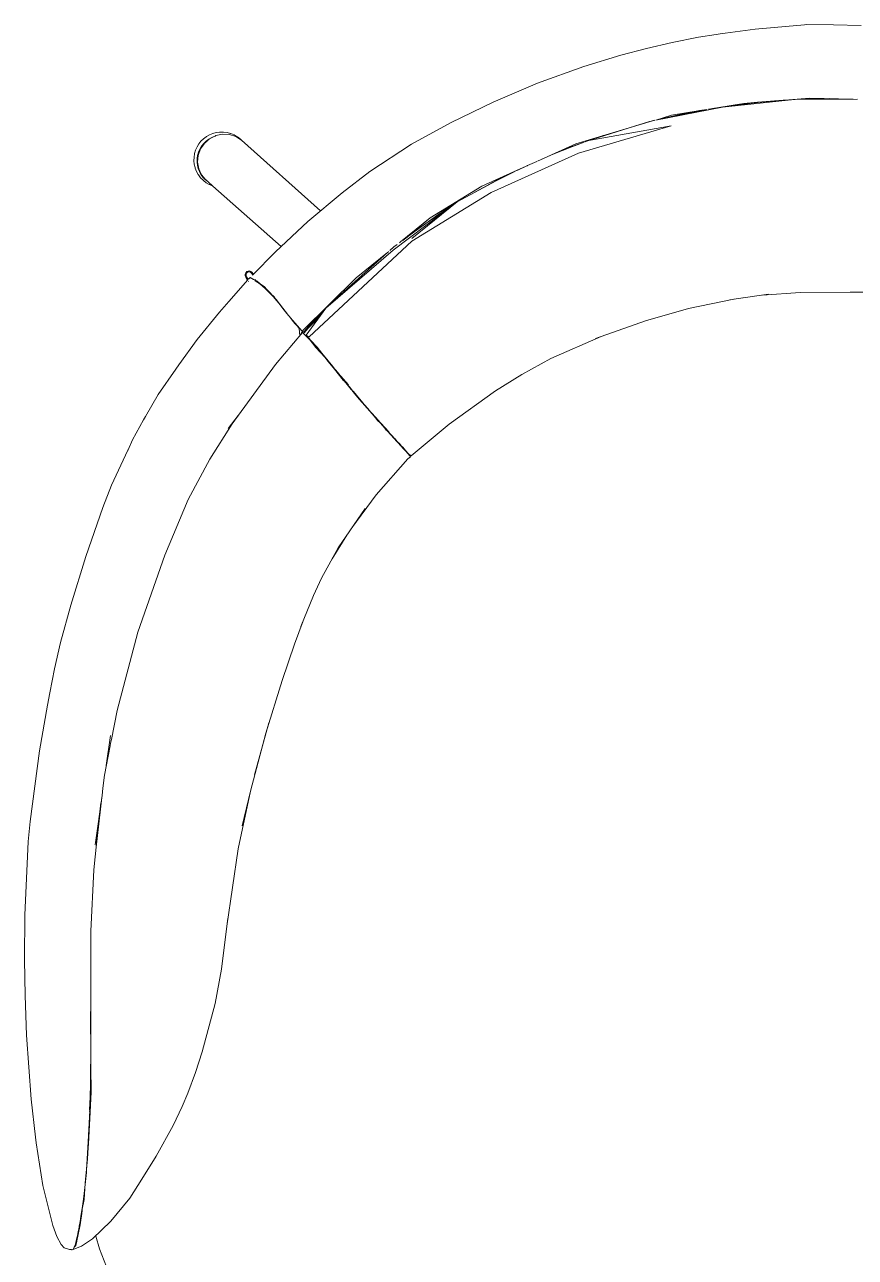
# Model space of a CAD drawing. Header units: millimetres. Extents: x 7998 to 72132, y -12523 to 5591.
# Drawn here: x 65280.1 to 65315.4, y -9545.9 to -9493.7 of the extents above; entities that cross this region are included whole.
import ezdxf

# ---------------------------------------------------------------- set-up
doc = ezdxf.new("R2010")
doc.units = ezdxf.units.MM
doc.layers.add('Xray_Furniture Temporary', color=23, linetype='Continuous', lineweight=15)

msp = doc.modelspace()

# ---------------------------------------------------------------- linework, layer by layer
at = {"layer": 'Xray_Furniture Temporary', "lineweight": 0}
for p, q in [((65313.2, -9493.659), (65311.101, -9493.848)), ((65313.275, -9493.657), (65313.2, -9493.659)), ((65314.43, -9493.665), (65313.275, -9493.657)), ((65315.596, -9493.687), (65314.43, -9493.665)), ((65308.702, -9494.191), (65307.581, -9494.408)), ((65308.702, -9494.191), (65309.453, -9494.068)), ((65309.453, -9494.068), (65309.702, -9494.035)), ((65309.702, -9494.035), (65309.835, -9494.014)), ((65311.101, -9493.848), (65309.835, -9494.014)), ((65306.493, -9494.667), (65305.406, -9494.949)), ((65307.581, -9494.408), (65306.493, -9494.667)), ((65303.84, -9495.433), (65305.406, -9494.949)), ((65301.869, -9496.143), (65303.84, -9495.433)), ((65301.869, -9496.143), (65299.996, -9496.94)), ((65299.996, -9496.94), (65298.203, -9497.801)), ((65312.774, -9496.837), (65309.719, -9497.159)), ((65311.203, -9496.948), (65310.171, -9497.072)), ((65311.203, -9496.948), (65310.62, -9496.995)), ((65312.288, -9496.863), (65311.203, -9496.948)), ((65311.225, -9496.954), (65312.288, -9496.863)), ((65312.774, -9496.837), (65312.288, -9496.863)), ((65312.538, -9496.841), (65312.288, -9496.863)), ((65313.404, -9496.771), (65312.538, -9496.841)), ((65313.358, -9496.798), (65312.538, -9496.841)), ((65312.787, -9496.837), (65313.358, -9496.807)), ((65312.787, -9496.837), (65315.446, -9496.813)), ((65314.034, -9496.786), (65313.358, -9496.798)), ((65313.358, -9496.807), (65314.247, -9496.791)), ((65315.259, -9496.815), (65313.404, -9496.771)), ((65309.719, -9497.159), (65306.892, -9497.703)), ((65306.892, -9497.703), (65308.106, -9497.434)), ((65308.105, -9497.425), (65307.098, -9497.65)), ((65308.69, -9497.315), (65307.56, -9497.5)), ((65308.743, -9497.305), (65308.105, -9497.425)), ((65308.106, -9497.434), (65309.06, -9497.254)), ((65309.06, -9497.254), (65308.743, -9497.305)), ((65309.131, -9497.241), (65310.172, -9497.081)), ((65309.919, -9497.111), (65309.299, -9497.215)), ((65310.171, -9497.072), (65309.919, -9497.111)), ((65310.62, -9496.995), (65310.171, -9497.072)), ((65310.172, -9497.081), (65311.225, -9496.954)), ((65298.203, -9497.801), (65296.524, -9498.73)), ((65306.747, -9497.742), (65303.495, -9498.71)), ((65307.545, -9497.947), (65303.604, -9499.11)), ((65303.971, -9498.59), (65307.545, -9497.947)), ((65305.984, -9497.969), (65304.226, -9498.508)), ((65306.584, -9497.784), (65305.984, -9497.969)), ((65306.625, -9497.77), (65306.584, -9497.784)), ((65306.69, -9497.75), (65306.625, -9497.77)), ((65306.69, -9497.75), (65306.732, -9497.739)), ((65306.732, -9497.739), (65306.793, -9497.725)), ((65306.821, -9497.72), (65306.793, -9497.725)), ((65306.84, -9497.715), (65306.821, -9497.72)), ((65307.56, -9497.5), (65306.892, -9497.703)), ((65307.098, -9497.65), (65306.892, -9497.703)), ((65287.597, -9498.603), (65287.702, -9498.5)), ((65287.819, -9498.41), (65287.702, -9498.5)), ((65287.932, -9498.508), (65287.818, -9498.595)), ((65287.827, -9498.405), (65287.819, -9498.41)), ((65287.827, -9498.405), (65287.957, -9498.33)), ((65287.899, -9498.548), (65287.936, -9498.515)), ((65287.932, -9498.508), (65288.055, -9498.437)), ((65287.936, -9498.515), (65287.932, -9498.508)), ((65287.936, -9498.515), (65287.95, -9498.508)), ((65287.965, -9498.495), (65287.95, -9498.508)), ((65287.957, -9498.33), (65288.095, -9498.272)), ((65288.187, -9498.382), (65287.965, -9498.495)), ((65288.055, -9498.437), (65288.004, -9498.476)), ((65288.055, -9498.437), (65288.187, -9498.382)), ((65288.055, -9498.437), (65288.114, -9498.42)), ((65288.06, -9498.447), (65288.055, -9498.437)), ((65288.095, -9498.272), (65288.239, -9498.233)), ((65288.187, -9498.382), (65288.194, -9498.38)), ((65288.228, -9498.363), (65288.194, -9498.38)), ((65288.513, -9498.302), (65288.228, -9498.363)), ((65288.239, -9498.233), (65288.387, -9498.213)), ((65288.406, -9498.213), (65288.387, -9498.213)), ((65288.406, -9498.213), (65288.535, -9498.212)), ((65288.803, -9498.316), (65288.513, -9498.302)), ((65288.556, -9498.212), (65288.535, -9498.212)), ((65288.705, -9498.231), (65288.556, -9498.212)), ((65288.849, -9498.27), (65288.705, -9498.231)), ((65289.076, -9498.404), (65288.803, -9498.316)), ((65288.869, -9498.277), (65288.849, -9498.27)), ((65288.869, -9498.277), (65289.007, -9498.334)), ((65289.136, -9498.41), (65289.007, -9498.334)), ((65289.314, -9498.561), (65289.076, -9498.404)), ((65289.136, -9498.41), (65289.151, -9498.42)), ((65289.151, -9498.42), (65289.269, -9498.512)), ((65289.269, -9498.512), (65289.314, -9498.561)), ((65304.224, -9498.499), (65304.02, -9498.574)), ((65304.164, -9498.53), (65304.226, -9498.508)), ((65304.401, -9498.44), (65304.224, -9498.499)), ((65304.226, -9498.508), (65304.662, -9498.363)), ((65287.372, -9498.981), (65287.331, -9499.122)), ((65287.431, -9498.846), (65287.372, -9498.981)), ((65287.431, -9498.846), (65287.507, -9498.719)), ((65287.465, -9499.202), (65287.561, -9498.936)), ((65287.578, -9498.931), (65287.48, -9499.206)), ((65287.554, -9498.932), (65287.497, -9499.063)), ((65287.497, -9499.063), (65287.544, -9498.982)), ((65287.507, -9498.719), (65287.597, -9498.603)), ((65287.569, -9498.94), (65287.513, -9499.069)), ((65287.554, -9498.932), (65287.628, -9498.809)), ((65287.561, -9498.936), (65287.554, -9498.932)), ((65287.561, -9498.936), (65287.641, -9498.818)), ((65287.578, -9498.931), (65287.569, -9498.94)), ((65287.728, -9498.707), (65287.578, -9498.931)), ((65287.641, -9498.818), (65287.578, -9498.931)), ((65287.628, -9498.809), (65287.589, -9498.895)), ((65287.628, -9498.809), (65287.716, -9498.696)), ((65287.628, -9498.809), (65287.693, -9498.743)), ((65287.641, -9498.818), (65287.628, -9498.809)), ((65287.641, -9498.818), (65287.722, -9498.701)), ((65287.728, -9498.707), (65287.641, -9498.818)), ((65287.716, -9498.696), (65287.818, -9498.595)), ((65287.716, -9498.696), (65287.722, -9498.701)), ((65287.722, -9498.701), (65287.76, -9498.668)), ((65287.737, -9498.699), (65287.728, -9498.707)), ((65287.744, -9498.689), (65287.737, -9498.699)), ((65287.76, -9498.668), (65287.744, -9498.689)), ((65287.818, -9498.595), (65287.76, -9498.668)), ((65287.76, -9498.668), (65287.829, -9498.608)), ((65287.829, -9498.608), (65287.773, -9498.663)), ((65287.818, -9498.595), (65287.899, -9498.548)), ((65287.818, -9498.595), (65287.829, -9498.608)), ((65287.884, -9498.566), (65287.829, -9498.608)), ((65287.884, -9498.566), (65287.899, -9498.548)), ((65289.314, -9498.561), (65292.673, -9501.549)), ((65294.764, -9499.879), (65296.524, -9498.73)), ((65303.495, -9498.71), (65302.462, -9499.177)), ((65303.325, -9498.83), (65302.462, -9499.177)), ((65302.464, -9499.185), (65303.328, -9498.838)), ((65303.846, -9498.638), (65303.325, -9498.83)), ((65303.328, -9498.838), (65303.547, -9498.758)), ((65303.547, -9498.758), (65303.846, -9498.638)), ((65303.888, -9498.623), (65303.971, -9498.59)), ((65304.008, -9498.579), (65303.971, -9498.59)), ((65304.164, -9498.53), (65304.02, -9498.574)), ((65287.301, -9499.431), (65287.305, -9499.282)), ((65287.317, -9499.579), (65287.301, -9499.431)), ((65287.305, -9499.282), (65287.328, -9499.133)), ((65287.328, -9499.133), (65287.331, -9499.122)), ((65287.432, -9499.483), (65287.435, -9499.341)), ((65287.432, -9499.483), (65287.447, -9499.624)), ((65287.44, -9499.483), (65287.432, -9499.483)), ((65287.435, -9499.341), (65287.457, -9499.201)), ((65287.435, -9499.341), (65287.46, -9499.252)), ((65287.452, -9499.342), (65287.435, -9499.341)), ((65287.435, -9499.341), (65287.444, -9499.434)), ((65287.44, -9499.483), (65287.452, -9499.342)), ((65287.463, -9499.621), (65287.44, -9499.483)), ((65287.447, -9499.624), (65287.448, -9499.531)), ((65287.452, -9499.342), (65287.449, -9499.482)), ((65287.449, -9499.482), (65287.463, -9499.621)), ((65287.452, -9499.342), (65287.465, -9499.202)), ((65287.474, -9499.204), (65287.452, -9499.342)), ((65287.48, -9499.214), (65287.455, -9499.495)), ((65287.455, -9499.495), (65287.502, -9499.77)), ((65287.457, -9499.201), (65287.497, -9499.063)), ((65287.457, -9499.201), (65287.465, -9499.202)), ((65287.513, -9499.069), (65287.474, -9499.204)), ((65287.48, -9499.206), (65287.48, -9499.214)), ((65287.497, -9499.063), (65287.482, -9499.155)), ((65287.497, -9499.063), (65287.513, -9499.069)), ((65303.604, -9499.11), (65299.901, -9500.78)), ((65301.846, -9499.455), (65301.445, -9499.636)), ((65301.868, -9499.445), (65302.464, -9499.185)), ((65302.434, -9499.189), (65301.868, -9499.445)), ((65302.462, -9499.177), (65302.434, -9499.189)), ((65287.351, -9499.723), (65287.317, -9499.579)), ((65287.357, -9499.743), (65287.351, -9499.723)), ((65287.357, -9499.743), (65287.411, -9499.883)), ((65287.483, -9500.014), (65287.411, -9499.883)), ((65287.447, -9499.624), (65287.463, -9499.621)), ((65287.48, -9499.761), (65287.447, -9499.624)), ((65287.447, -9499.624), (65287.478, -9499.709)), ((65287.463, -9499.621), (65287.487, -9499.718)), ((65287.487, -9499.758), (65287.463, -9499.621)), ((65287.48, -9499.761), (65287.487, -9499.758)), ((65287.53, -9499.892), (65287.48, -9499.761)), ((65287.495, -9500.031), (65287.483, -9500.014)), ((65287.546, -9499.884), (65287.487, -9499.758)), ((65287.584, -9500.151), (65287.495, -9500.031)), ((65287.502, -9499.77), (65287.507, -9499.777)), ((65287.507, -9499.777), (65287.546, -9499.884)), ((65287.507, -9499.777), (65287.612, -9500.005)), ((65287.53, -9499.892), (65287.508, -9499.803)), ((65287.546, -9499.884), (65287.53, -9499.892)), ((65287.598, -9500.014), (65287.53, -9499.892)), ((65287.53, -9499.892), (65287.584, -9499.966)), ((65287.546, -9499.884), (65287.612, -9500.005)), ((65287.604, -9500.01), (65287.546, -9499.884)), ((65287.604, -9500.01), (65287.598, -9500.014)), ((65287.598, -9500.014), (65287.681, -9500.127)), ((65287.62, -9500.022), (65287.604, -9500.01)), ((65287.612, -9500.005), (65287.62, -9500.022)), ((65287.62, -9500.022), (65287.625, -9500.023)), ((65287.625, -9500.023), (65287.63, -9500.034)), ((65287.636, -9500.047), (65287.63, -9500.034)), ((65287.647, -9500.053), (65287.636, -9500.047)), ((65287.681, -9500.127), (65287.636, -9500.047)), ((65287.694, -9500.115), (65287.647, -9500.053)), ((65293.583, -9500.786), (65294.764, -9499.879)), ((65300.853, -9499.904), (65299.513, -9500.509)), ((65300.853, -9499.904), (65300.115, -9500.274)), ((65300.119, -9500.282), (65300.857, -9499.912)), ((65300.885, -9499.889), (65300.853, -9499.904)), ((65300.959, -9499.862), (65300.857, -9499.912)), ((65301.397, -9499.658), (65300.885, -9499.889)), ((65301.038, -9499.826), (65300.959, -9499.862)), ((65301.038, -9499.826), (65301.397, -9499.658)), ((65301.397, -9499.658), (65301.416, -9499.649)), ((65301.416, -9499.649), (65301.428, -9499.644)), ((65301.428, -9499.644), (65301.445, -9499.636)), ((65287.688, -9500.259), (65287.584, -9500.151)), ((65287.681, -9500.127), (65287.694, -9500.115)), ((65287.777, -9500.227), (65287.681, -9500.127)), ((65287.681, -9500.127), (65287.751, -9500.183)), ((65287.702, -9500.27), (65287.688, -9500.259)), ((65287.737, -9500.161), (65287.694, -9500.115)), ((65287.819, -9500.363), (65287.702, -9500.27)), ((65287.751, -9500.183), (65287.737, -9500.161)), ((65287.783, -9500.221), (65287.751, -9500.183)), ((65287.777, -9500.227), (65287.783, -9500.221)), ((65287.887, -9500.313), (65287.777, -9500.227)), ((65287.798, -9500.233), (65287.783, -9500.221)), ((65287.789, -9500.214), (65287.818, -9500.247)), ((65287.798, -9500.233), (65287.818, -9500.247)), ((65287.818, -9500.247), (65287.887, -9500.313)), ((65287.948, -9500.438), (65287.819, -9500.363)), ((65287.887, -9500.313), (65287.855, -9500.281)), ((65287.889, -9500.31), (65287.887, -9500.313)), ((65287.899, -9500.32), (65287.887, -9500.313)), ((65287.887, -9500.313), (65287.895, -9500.316)), ((65287.899, -9500.32), (65288.099, -9500.502)), ((65287.961, -9500.444), (65287.948, -9500.438)), ((65287.961, -9500.444), (65288.099, -9500.502)), ((65288.099, -9500.502), (65288.106, -9500.504)), ((65288.106, -9500.504), (65290.993, -9503.072)), ((65299.513, -9500.509), (65297.322, -9501.856)), ((65298.46, -9501.169), (65300.119, -9500.282)), ((65300.115, -9500.274), (65299.426, -9500.644)), ((65293.583, -9500.786), (65292.126, -9502.008)), ((65299.901, -9500.78), (65296.543, -9502.843)), ((65299.22, -9500.763), (65299.426, -9500.644)), ((65295.749, -9503.219), (65298.46, -9501.169)), ((65298.46, -9501.169), (65296.538, -9502.728)), ((65297.134, -9502.093), (65298.46, -9501.169)), ((65297.322, -9501.856), (65298.2, -9501.35)), ((65297.816, -9501.618), (65297.646, -9501.728)), ((65292.126, -9502.008), (65290.764, -9503.287)), ((65297.322, -9501.856), (65296.068, -9502.874)), ((65297.322, -9501.856), (65296.229, -9502.756)), ((65297.129, -9502.086), (65296.64, -9502.444)), ((65296.645, -9502.451), (65297.134, -9502.093)), ((65297.646, -9501.728), (65297.129, -9502.086)), ((65296.349, -9502.669), (65296.229, -9502.756)), ((65296.64, -9502.444), (65296.356, -9502.663)), ((65296.633, -9502.46), (65296.356, -9502.663)), ((65296.633, -9502.46), (65296.645, -9502.451)), ((65296.543, -9502.843), (65292.186, -9506.902)), ((65292.891, -9505.688), (65295.749, -9503.219)), ((65295.779, -9503.087), (65295.603, -9503.243)), ((65295.914, -9502.987), (65295.779, -9503.087)), ((65296.068, -9502.874), (65296.013, -9502.916)), ((65296.227, -9502.758), (65296.159, -9502.807)), ((65290.764, -9503.287), (65289.784, -9504.285)), ((65295.51, -9503.327), (65294.18, -9504.401)), ((65295.084, -9503.706), (65294.422, -9504.298)), ((65295.091, -9503.7), (65294.846, -9503.911)), ((65295.51, -9503.327), (65295.091, -9503.7)), ((65295.091, -9503.7), (65295.094, -9503.703)), ((65295.547, -9503.295), (65295.51, -9503.327)), ((65295.558, -9503.285), (65295.547, -9503.295)), ((65289.478, -9504.237), (65289.475, -9504.304)), ((65289.501, -9504.177), (65289.478, -9504.237)), ((65289.541, -9504.132), (65289.501, -9504.177)), ((65289.515, -9504.299), (65289.517, -9504.244)), ((65289.517, -9504.244), (65289.535, -9504.197)), ((65289.535, -9504.197), (65289.564, -9504.164)), ((65289.597, -9504.107), (65289.541, -9504.132)), ((65289.564, -9504.164), (65289.605, -9504.145)), ((65289.659, -9504.104), (65289.597, -9504.107)), ((65289.605, -9504.145), (65289.652, -9504.143)), ((65289.652, -9504.143), (65289.7, -9504.159)), ((65289.72, -9504.125), (65289.659, -9504.104)), ((65289.7, -9504.159), (65289.741, -9504.194)), ((65289.773, -9504.17), (65289.72, -9504.125)), ((65289.741, -9504.194), (65289.771, -9504.257)), ((65289.771, -9504.257), (65289.784, -9504.285)), ((65289.771, -9504.257), (65289.781, -9504.289)), ((65289.809, -9504.242), (65289.773, -9504.17)), ((65289.814, -9504.255), (65289.809, -9504.242)), ((65294.846, -9503.911), (65294.417, -9504.291)), ((65288.774, -9505.401), (65289.586, -9504.481)), ((65289.475, -9504.304), (65289.495, -9504.373)), ((65289.495, -9504.373), (65289.523, -9504.437)), ((65289.495, -9504.373), (65289.541, -9504.438)), ((65289.531, -9504.356), (65289.515, -9504.299)), ((65289.523, -9504.437), (65289.551, -9504.5)), ((65289.558, -9504.419), (65289.531, -9504.356)), ((65289.572, -9504.412), (65289.531, -9504.356)), ((65289.541, -9504.438), (65289.586, -9504.481)), ((65289.551, -9504.5), (65289.558, -9504.513)), ((65289.56, -9504.422), (65289.558, -9504.419)), ((65289.614, -9504.453), (65289.572, -9504.412)), ((65289.69, -9504.384), (65289.614, -9504.453)), ((65289.621, -9504.545), (65289.619, -9504.542)), ((65289.69, -9504.384), (65289.699, -9504.389)), ((65289.699, -9504.389), (65289.694, -9504.377)), ((65289.728, -9504.408), (65289.694, -9504.377)), ((65289.732, -9504.409), (65289.728, -9504.408)), ((65289.753, -9504.418), (65289.732, -9504.409)), ((65289.78, -9504.432), (65289.753, -9504.418)), ((65289.753, -9504.418), (65289.826, -9504.47)), ((65289.815, -9504.451), (65289.78, -9504.432)), ((65289.822, -9504.456), (65289.815, -9504.451)), ((65289.822, -9504.456), (65289.826, -9504.47)), ((65289.826, -9504.47), (65289.876, -9504.502)), ((65289.871, -9504.485), (65289.856, -9504.475)), ((65289.876, -9504.502), (65289.871, -9504.485)), ((65289.912, -9504.495), (65289.879, -9504.47)), ((65289.953, -9504.538), (65289.902, -9504.505)), ((65289.937, -9504.545), (65289.903, -9504.519)), ((65289.912, -9504.495), (65289.923, -9504.506)), ((65289.977, -9504.544), (65289.923, -9504.506)), ((65289.989, -9504.58), (65289.937, -9504.545)), ((65289.962, -9504.544), (65289.953, -9504.538)), ((65289.962, -9504.544), (65289.969, -9504.556)), ((65289.969, -9504.544), (65289.977, -9504.544)), ((65289.969, -9504.556), (65289.987, -9504.564)), ((65289.987, -9504.568), (65289.969, -9504.556)), ((65290.112, -9504.646), (65289.977, -9504.544)), ((65290.009, -9504.576), (65289.987, -9504.564)), ((65290.01, -9504.589), (65289.988, -9504.572)), ((65289.99, -9504.585), (65289.989, -9504.58)), ((65289.993, -9504.583), (65289.989, -9504.58)), ((65290.01, -9504.589), (65289.993, -9504.583)), ((65290.01, -9504.589), (65289.997, -9504.591)), ((65290.067, -9504.618), (65290.009, -9504.576)), ((65290.022, -9504.599), (65290.014, -9504.593)), ((65290.051, -9504.625), (65290.022, -9504.599)), ((65290.051, -9504.625), (65290.057, -9504.629)), ((65290.057, -9504.629), (65290.063, -9504.634)), ((65290.067, -9504.643), (65290.063, -9504.634)), ((65290.073, -9504.623), (65290.067, -9504.618)), ((65290.112, -9504.671), (65290.067, -9504.643)), ((65290.112, -9504.646), (65290.073, -9504.623)), ((65290.13, -9504.681), (65290.112, -9504.671)), ((65290.128, -9504.664), (65290.117, -9504.654)), ((65290.117, -9504.654), (65290.13, -9504.681)), ((65290.19, -9504.714), (65290.128, -9504.664)), ((65290.13, -9504.681), (65290.133, -9504.693)), ((65290.175, -9504.72), (65290.133, -9504.693)), ((65290.238, -9504.773), (65290.175, -9504.72)), ((65290.254, -9504.766), (65290.19, -9504.714)), ((65290.19, -9504.714), (65290.288, -9504.778)), ((65290.302, -9504.829), (65290.238, -9504.773)), ((65290.318, -9504.823), (65290.254, -9504.766)), ((65290.288, -9504.778), (65290.384, -9504.883)), ((65294.18, -9504.401), (65291.9, -9506.645)), ((65293.996, -9504.674), (65293.645, -9505.003)), ((65294.001, -9504.681), (65293.645, -9505.003)), ((65294.417, -9504.291), (65293.996, -9504.674)), ((65294.001, -9504.681), (65294.422, -9504.298)), ((65290.368, -9504.89), (65290.302, -9504.829)), ((65290.384, -9504.883), (65290.318, -9504.823)), ((65290.436, -9504.956), (65290.368, -9504.89)), ((65290.452, -9504.949), (65290.384, -9504.883)), ((65290.506, -9505.026), (65290.436, -9504.956)), ((65290.48, -9504.977), (65290.452, -9504.949)), ((65290.48, -9504.977), (65290.566, -9505.066)), ((65290.579, -9505.103), (65290.506, -9505.026)), ((65290.594, -9505.097), (65290.566, -9505.066)), ((65290.654, -9505.186), (65290.579, -9505.103)), ((65290.669, -9505.18), (65290.594, -9505.097)), ((65290.732, -9505.277), (65290.654, -9505.186)), ((65290.748, -9505.27), (65290.669, -9505.18)), ((65290.7, -9505.206), (65290.669, -9505.18)), ((65290.748, -9505.27), (65290.7, -9505.206)), ((65290.814, -9505.374), (65290.732, -9505.277)), ((65290.788, -9505.318), (65290.748, -9505.27)), ((65293.405, -9505.218), (65292.891, -9505.688)), ((65293.645, -9505.003), (65293.405, -9505.218)), ((65293.405, -9505.218), (65293.409, -9505.221)), ((65308.277, -9505.691), (65310.193, -9505.294)), ((65310.585, -9505.241), (65310.023, -9505.329)), ((65311.664, -9505.095), (65310.193, -9505.294)), ((65311.415, -9505.129), (65313.018, -9505.014)), ((65313.018, -9505.014), (65315.126, -9504.999)), ((65316.186, -9505.011), (65315.126, -9504.999)), ((65288.774, -9505.401), (65288.39, -9505.857)), ((65291.312, -9505.987), (65290.788, -9505.318)), ((65290.899, -9505.477), (65290.814, -9505.374)), ((65290.985, -9505.584), (65290.899, -9505.477)), ((65291.07, -9505.692), (65290.985, -9505.584)), ((65291.07, -9505.692), (65291.238, -9505.905)), ((65292.059, -9506.824), (65292.891, -9505.688)), ((65292.391, -9506.23), (65292.891, -9505.688)), ((65292.617, -9506.008), (65292.891, -9505.688)), ((65306.447, -9506.222), (65308.277, -9505.691)), ((65287.441, -9507.014), (65288.39, -9505.857)), ((65291.304, -9505.995), (65291.238, -9505.905)), ((65291.312, -9505.987), (65291.304, -9505.995)), ((65291.318, -9506.005), (65291.304, -9505.995)), ((65291.37, -9506.057), (65291.312, -9505.987)), ((65291.389, -9506.094), (65291.318, -9506.005)), ((65291.382, -9506.102), (65291.389, -9506.094)), ((65291.393, -9506.099), (65291.389, -9506.094)), ((65291.462, -9506.185), (65291.393, -9506.099)), ((65291.677, -9506.425), (65291.395, -9506.088)), ((65291.526, -9506.262), (65291.462, -9506.185)), ((65291.585, -9506.332), (65291.526, -9506.262)), ((65291.638, -9506.394), (65291.585, -9506.332)), ((65291.994, -9506.663), (65292.391, -9506.23)), ((65292.272, -9506.346), (65292.16, -9506.458)), ((65292.191, -9506.492), (65292.573, -9506.051)), ((65292.391, -9506.23), (65292.272, -9506.346)), ((65292.301, -9506.377), (65292.524, -9506.138)), ((65292.524, -9506.138), (65292.683, -9505.972)), ((65292.757, -9505.871), (65292.617, -9506.008)), ((65304.334, -9506.975), (65306.447, -9506.222)), ((65291.907, -9506.715), (65290.76, -9508.069)), ((65291.687, -9506.45), (65291.638, -9506.394)), ((65291.893, -9506.654), (65291.677, -9506.425)), ((65291.759, -9506.548), (65291.687, -9506.45)), ((65291.786, -9506.857), (65291.759, -9506.548)), ((65291.902, -9506.678), (65291.806, -9506.833)), ((65291.806, -9506.833), (65291.916, -9506.688)), ((65291.9, -9506.645), (65291.893, -9506.654)), ((65291.93, -9506.684), (65291.893, -9506.654)), ((65291.93, -9506.684), (65291.9, -9506.645)), ((65291.916, -9506.688), (65291.902, -9506.678)), ((65291.907, -9506.715), (65291.964, -9506.736)), ((65291.907, -9506.715), (65291.931, -9506.74)), ((65291.985, -9506.678), (65291.93, -9506.684)), ((65291.964, -9506.736), (65291.931, -9506.74)), ((65291.931, -9506.74), (65291.952, -9506.756)), ((65291.952, -9506.756), (65291.964, -9506.736)), ((65292.027, -9506.844), (65291.952, -9506.756)), ((65291.973, -9506.733), (65291.977, -9506.732)), ((65291.977, -9506.732), (65292.152, -9506.532)), ((65291.977, -9506.729), (65291.985, -9506.678)), ((65291.977, -9506.732), (65291.977, -9506.729)), ((65291.981, -9506.674), (65291.99, -9506.667)), ((65291.985, -9506.678), (65291.981, -9506.674)), ((65291.99, -9506.667), (65291.985, -9506.678)), ((65292, -9506.644), (65291.994, -9506.663)), ((65292.056, -9506.567), (65292, -9506.644)), ((65292.226, -9507.042), (65292.027, -9506.844)), ((65292.16, -9506.458), (65292.056, -9506.567)), ((65292.059, -9506.824), (65292.186, -9506.902)), ((65292.13, -9506.914), (65292.059, -9506.824)), ((65292.152, -9506.532), (65292.191, -9506.492)), ((65292.191, -9506.492), (65292.301, -9506.377)), ((65287.441, -9507.014), (65286.663, -9508.09)), ((65292.182, -9506.969), (65292.13, -9506.914)), ((65292.242, -9507.036), (65292.182, -9506.969)), ((65292.475, -9507.358), (65292.226, -9507.042)), ((65292.297, -9507.122), (65292.226, -9507.042)), ((65292.396, -9507.21), (65292.242, -9507.036)), ((65292.521, -9507.335), (65292.242, -9507.036)), ((65292.38, -9507.216), (65292.297, -9507.122)), ((65292.475, -9507.358), (65292.297, -9507.122)), ((65292.476, -9507.328), (65292.38, -9507.216)), ((65292.493, -9507.322), (65292.396, -9507.21)), ((65292.475, -9507.358), (65292.862, -9507.782)), ((65292.711, -9507.604), (65292.476, -9507.328)), ((65292.604, -9507.452), (65292.493, -9507.322)), ((65292.521, -9507.335), (65292.727, -9507.598)), ((65302.444, -9507.818), (65304.573, -9506.89)), ((65292.727, -9507.598), (65292.604, -9507.452)), ((65292.724, -9507.62), (65292.711, -9507.604)), ((65292.724, -9507.62), (65292.862, -9507.782)), ((65292.859, -9507.756), (65292.727, -9507.598)), ((65292.998, -9507.922), (65292.859, -9507.756)), ((65292.936, -9507.873), (65292.862, -9507.782)), ((65292.982, -9507.928), (65292.936, -9507.873)), ((65293.124, -9508.1), (65292.982, -9507.928)), ((65293.14, -9508.093), (65292.998, -9507.922)), ((65301.205, -9508.494), (65302.444, -9507.818)), ((65285.789, -9509.348), (65286.532, -9508.265)), ((65286.532, -9508.265), (65286.663, -9508.09)), ((65288.927, -9510.593), (65290.76, -9508.069)), ((65293.267, -9508.273), (65293.124, -9508.1)), ((65293.283, -9508.267), (65293.14, -9508.093)), ((65293.314, -9508.336), (65293.267, -9508.273)), ((65293.283, -9508.267), (65293.419, -9508.428)), ((65293.408, -9508.445), (65293.314, -9508.336)), ((65293.314, -9508.336), (65293.577, -9508.67)), ((65293.545, -9508.612), (65293.408, -9508.445)), ((65293.424, -9508.438), (65293.419, -9508.428)), ((65293.561, -9508.605), (65293.424, -9508.438)), ((65293.859, -9508.941), (65293.424, -9508.438)), ((65293.545, -9508.612), (65293.8, -9508.924)), ((65293.859, -9508.941), (65293.561, -9508.605)), ((65293.561, -9508.605), (65293.816, -9508.918)), ((65293.577, -9508.67), (65293.585, -9508.679)), ((65293.585, -9508.679), (65293.645, -9508.762)), ((65293.969, -9509.132), (65293.8, -9508.924)), ((65293.845, -9508.961), (65293.816, -9508.918)), ((65293.845, -9508.961), (65293.885, -9509.003)), ((65300.094, -9509.195), (65301.205, -9508.494)), ((65285.789, -9509.348), (65285.246, -9510.273)), ((65293.863, -9509.001), (65293.991, -9509.14)), ((65293.885, -9509.003), (65293.888, -9509.008)), ((65293.888, -9509.008), (65293.974, -9509.098)), ((65293.939, -9509.07), (65294.045, -9509.198)), ((65293.98, -9509.107), (65293.974, -9509.098)), ((65294.049, -9509.229), (65293.995, -9509.163)), ((65294, -9509.144), (65294.01, -9509.147)), ((65294.045, -9509.198), (65294.055, -9509.21)), ((65294.162, -9509.367), (65294.049, -9509.229)), ((65294.065, -9509.223), (65294.055, -9509.21)), ((65294.195, -9509.38), (65294.065, -9509.223)), ((65294.179, -9509.386), (65294.162, -9509.367)), ((65294.225, -9509.441), (65294.179, -9509.386)), ((65294.333, -9509.544), (65294.195, -9509.38)), ((65294.225, -9509.441), (65294.853, -9510.169)), ((65300.094, -9509.195), (65298.126, -9510.603)), ((65294.481, -9509.718), (65294.333, -9509.544)), ((65294.481, -9509.718), (65294.527, -9509.766)), ((65294.614, -9509.872), (65294.527, -9509.766)), ((65294.614, -9509.872), (65294.532, -9509.796)), ((65294.615, -9509.893), (65294.662, -9509.937)), ((65294.643, -9509.906), (65294.639, -9509.894)), ((65294.7, -9509.97), (65294.643, -9509.906)), ((65294.7, -9509.97), (65294.662, -9509.937)), ((65294.822, -9510.11), (65294.704, -9509.974)), ((65284.697, -9511.27), (65285.158, -9510.425)), ((65285.246, -9510.273), (65285.158, -9510.425)), ((65289.319, -9510.053), (65288.757, -9510.78)), ((65295.012, -9510.325), (65294.822, -9510.11)), ((65294.996, -9510.331), (65294.853, -9510.169)), ((65295.192, -9510.551), (65294.996, -9510.331)), ((65294.996, -9510.331), (65295.105, -9510.462)), ((65295.208, -9510.545), (65295.012, -9510.325)), ((65295.105, -9510.462), (65295.192, -9510.551)), ((65288.927, -9510.593), (65287.976, -9512.092)), ((65295.39, -9510.77), (65295.192, -9510.551)), ((65295.406, -9510.764), (65295.208, -9510.545)), ((65295.46, -9510.852), (65295.39, -9510.77)), ((65295.599, -9510.978), (65295.406, -9510.764)), ((65295.548, -9510.912), (65295.406, -9510.764)), ((65295.46, -9510.852), (65295.483, -9510.875)), ((65295.483, -9510.875), (65295.494, -9510.886)), ((65295.494, -9510.886), (65295.497, -9510.889)), ((65295.497, -9510.889), (65295.675, -9511.07)), ((65295.599, -9510.978), (65295.548, -9510.912)), ((65295.583, -9510.984), (65295.587, -9510.991)), ((65295.587, -9510.991), (65295.615, -9511.02)), ((65295.696, -9511.086), (65295.599, -9510.978)), ((65295.615, -9511.02), (65295.622, -9511.031)), ((65295.622, -9511.031), (65295.665, -9511.071)), ((65296.512, -9511.953), (65298.126, -9510.603)), ((65284.504, -9511.688), (65284.697, -9511.27)), ((65295.665, -9511.071), (65295.839, -9511.251)), ((65295.766, -9511.187), (65295.665, -9511.071)), ((65295.675, -9511.07), (65295.696, -9511.086)), ((65295.718, -9511.107), (65295.696, -9511.086)), ((65295.782, -9511.181), (65295.718, -9511.107)), ((65295.936, -9511.372), (65295.766, -9511.187)), ((65295.829, -9511.231), (65295.782, -9511.181)), ((65295.829, -9511.231), (65295.847, -9511.251)), ((65295.839, -9511.251), (65295.952, -9511.366)), ((65295.952, -9511.366), (65295.847, -9511.251)), ((65296.085, -9511.536), (65295.936, -9511.372)), ((65295.952, -9511.366), (65295.993, -9511.414)), ((65295.993, -9511.414), (65296, -9511.415)), ((65296.101, -9511.53), (65296, -9511.415)), ((65296.164, -9511.626), (65296.085, -9511.536)), ((65296.087, -9511.507), (65296.101, -9511.53)), ((65296.101, -9511.53), (65296.109, -9511.539)), ((65296.109, -9511.539), (65296.127, -9511.558)), ((65296.127, -9511.558), (65296.133, -9511.559)), ((65296.133, -9511.559), (65296.145, -9511.57)), ((65296.145, -9511.57), (65296.224, -9511.666)), ((65284.496, -9511.703), (65283.8, -9513.191)), ((65284.496, -9511.703), (65283.907, -9512.978)), ((65284.504, -9511.688), (65284.496, -9511.703)), ((65287.976, -9512.092), (65287.057, -9513.792)), ((65295.026, -9513.599), (65296.375, -9512.067)), ((65296.21, -9511.671), (65296.164, -9511.626)), ((65296.172, -9511.62), (65296.309, -9511.779)), ((65296.309, -9511.779), (65296.21, -9511.671)), ((65296.224, -9511.666), (65296.239, -9511.682)), ((65296.239, -9511.682), (65296.245, -9511.684)), ((65296.245, -9511.689), (65296.245, -9511.684)), ((65296.324, -9511.774), (65296.245, -9511.689)), ((65296.309, -9511.779), (65296.365, -9511.836)), ((65296.336, -9511.814), (65296.309, -9511.779)), ((65296.324, -9511.774), (65296.33, -9511.784)), ((65296.33, -9511.784), (65296.335, -9511.786)), ((65296.348, -9511.8), (65296.335, -9511.786)), ((65296.365, -9511.836), (65296.336, -9511.814)), ((65296.398, -9511.855), (65296.348, -9511.8)), ((65296.458, -9511.953), (65296.365, -9511.836)), ((65296.375, -9512.067), (65296.482, -9511.983)), ((65296.384, -9511.86), (65296.38, -9511.855)), ((65296.41, -9511.893), (65296.384, -9511.86)), ((65296.398, -9511.855), (65296.399, -9511.862)), ((65296.399, -9511.862), (65296.404, -9511.864)), ((65296.404, -9511.864), (65296.443, -9511.914)), ((65296.418, -9511.874), (65296.404, -9511.864)), ((65296.435, -9511.913), (65296.41, -9511.893)), ((65296.418, -9511.874), (65296.512, -9511.953)), ((65296.447, -9511.91), (65296.418, -9511.874)), ((65296.462, -9511.94), (65296.435, -9511.913)), ((65296.462, -9511.948), (65296.435, -9511.913)), ((65296.443, -9511.914), (65296.449, -9511.916)), ((65296.449, -9511.916), (65296.447, -9511.91)), ((65296.449, -9511.916), (65296.471, -9511.941)), ((65296.449, -9511.916), (65296.462, -9511.94)), ((65296.462, -9511.94), (65296.462, -9511.948)), ((65296.462, -9511.948), (65296.482, -9511.983)), ((65296.512, -9511.953), (65296.471, -9511.941)), ((65283.436, -9514.133), (65283.8, -9513.191)), ((65293.997, -9515.005), (65295.026, -9513.599)), ((65283.436, -9514.133), (65282.72, -9516.214)), ((65287.057, -9513.792), (65286.067, -9516.164)), ((65294.568, -9514.178), (65293.415, -9515.85)), ((65293.156, -9516.322), (65293.786, -9515.312)), ((65282.083, -9518.287), (65282.72, -9516.214)), ((65284.926, -9519.422), (65286.067, -9516.164)), ((65293.415, -9515.85), (65292.707, -9517.14)), ((65292.366, -9517.875), (65292.707, -9517.14)), ((65282.083, -9518.287), (65281.636, -9519.861)), ((65291.838, -9519.18), (65292.366, -9517.875)), ((65284.046, -9522.743), (65284.926, -9519.422)), ((65291.935, -9518.94), (65291.57, -9519.931)), ((65281.636, -9519.861), (65281.387, -9520.987)), ((65291.04, -9521.478), (65291.57, -9519.931)), ((65281.184, -9522.005), (65281.387, -9520.987)), ((65291.04, -9521.478), (65290.344, -9523.712)), ((65281.088, -9522.527), (65281.184, -9522.005)), ((65280.754, -9524.455), (65281.088, -9522.527)), ((65284.046, -9522.743), (65283.8, -9523.982)), ((65289.874, -9525.484), (65290.48, -9523.276)), ((65283.582, -9525.085), (65283.764, -9523.806)), ((65283.749, -9524.242), (65283.768, -9524.137)), ((65283.768, -9524.137), (65283.8, -9523.982)), ((65289.693, -9526.166), (65290.344, -9523.712)), ((65280.35, -9527.451), (65280.754, -9524.455)), ((65283.749, -9524.242), (65283.501, -9525.498)), ((65283.436, -9526.048), (65283.501, -9525.498)), ((65283.402, -9526.357), (65283.436, -9526.048)), ((65289.181, -9528.616), (65289.693, -9526.166)), ((65289.693, -9526.166), (65289.339, -9527.643)), ((65283.107, -9528.444), (65283.402, -9526.357)), ((65283.157, -9528.541), (65283.391, -9526.437)), ((65283.265, -9527.439), (65283.358, -9526.666)), ((65283.273, -9527.44), (65283.391, -9526.437)), ((65280.35, -9527.451), (65280.266, -9528.303)), ((65283.054, -9529.504), (65283.273, -9527.44)), ((65283.187, -9528.189), (65283.265, -9527.439)), ((65280.126, -9531.423), (65280.266, -9528.303)), ((65283.157, -9528.541), (65283.187, -9528.189)), ((65289.181, -9528.616), (65288.689, -9531.903)), ((65283.054, -9529.504), (65282.934, -9532.109)), ((65280.126, -9531.423), (65280.121, -9533.32)), ((65288.689, -9531.903), (65288.471, -9533.727)), ((65288.634, -9532.357), (65288.74, -9531.56)), ((65282.934, -9532.109), (65282.934, -9533.794)), ((65280.139, -9534.836), (65280.121, -9533.32)), ((65282.932, -9533.994), (65282.934, -9533.794)), ((65282.934, -9534.147), (65282.932, -9533.994)), ((65288.199, -9535.18), (65288.471, -9533.727)), ((65282.933, -9534.524), (65282.907, -9536.476)), ((65282.931, -9534.354), (65282.934, -9534.209)), ((65282.933, -9534.524), (65282.931, -9534.354)), ((65282.933, -9535.701), (65282.933, -9534.524)), ((65282.934, -9534.147), (65282.934, -9534.209)), ((65280.204, -9536.523), (65280.139, -9534.836)), ((65288.199, -9535.18), (65287.656, -9537.222)), ((65282.934, -9536.26), (65282.933, -9535.701)), ((65280.396, -9539.24), (65280.204, -9536.523)), ((65282.93, -9536.868), (65282.932, -9536.286)), ((65282.932, -9536.286), (65282.934, -9536.26)), ((65282.927, -9537.447), (65282.93, -9536.868)), ((65282.92, -9538.021), (65282.927, -9537.447)), ((65282.927, -9537.858), (65282.927, -9537.447)), ((65287.656, -9537.222), (65287.364, -9538.105)), ((65282.91, -9538.591), (65282.92, -9538.021)), ((65282.92, -9538.021), (65282.927, -9537.858)), ((65282.935, -9538.932), (65282.927, -9537.858)), ((65287.364, -9538.105), (65287.048, -9538.984)), ((65282.896, -9539.155), (65282.91, -9538.591)), ((65280.396, -9539.24), (65280.577, -9540.853)), ((65282.877, -9539.694), (65282.896, -9539.155)), ((65282.886, -9540.053), (65282.935, -9538.932)), ((65282.886, -9539.711), (65282.896, -9539.155)), ((65287.048, -9538.984), (65286.806, -9539.54)), ((65282.844, -9540.693), (65282.886, -9539.711)), ((65282.856, -9540.252), (65282.878, -9539.71)), ((65282.883, -9539.782), (65282.876, -9539.743)), ((65282.878, -9539.701), (65282.877, -9539.694)), ((65282.878, -9539.71), (65282.878, -9539.701)), ((65286.806, -9539.54), (65286.419, -9540.348)), ((65282.825, -9541.125), (65282.886, -9540.053)), ((65282.831, -9540.777), (65282.856, -9540.252)), ((65286.419, -9540.348), (65285.702, -9541.652)), ((65280.609, -9541.093), (65280.577, -9540.853)), ((65282.803, -9541.281), (65282.831, -9540.777)), ((65282.825, -9541.125), (65282.84, -9540.778)), ((65282.844, -9540.693), (65282.84, -9540.778)), ((65280.609, -9541.093), (65280.895, -9542.891)), ((65282.772, -9541.761), (65282.803, -9541.281)), ((65282.812, -9541.282), (65282.781, -9541.761)), ((65282.825, -9541.125), (65282.812, -9541.282)), ((65282.739, -9542.211), (65282.772, -9541.761)), ((65282.781, -9541.761), (65282.748, -9542.212)), ((65285.085, -9542.628), (65285.702, -9541.652)), ((65282.704, -9542.63), (65282.739, -9542.211)), ((65282.727, -9542.46), (65282.721, -9542.434)), ((65282.748, -9542.212), (65282.727, -9542.46)), ((65282.727, -9542.46), (65282.74, -9542.365)), ((65282.74, -9542.365), (65282.748, -9542.212)), ((65280.895, -9542.891), (65281.071, -9543.634)), ((65282.637, -9543.36), (65282.729, -9542.471)), ((65282.667, -9543.011), (65282.704, -9542.63)), ((65282.677, -9542.905), (65282.682, -9542.928)), ((65282.687, -9542.874), (65282.682, -9542.851)), ((65282.729, -9542.471), (65282.727, -9542.468)), ((65285.085, -9542.628), (65284.575, -9543.428)), ((65282.637, -9543.36), (65282.565, -9543.904)), ((65282.588, -9543.673), (65282.628, -9543.359)), ((65282.628, -9543.359), (65282.667, -9543.011)), ((65282.638, -9543.492), (65282.671, -9543.032)), ((65282.671, -9543.032), (65282.667, -9543.011)), ((65283.782, -9544.409), (65284.575, -9543.428)), ((65281.318, -9544.598), (65281.071, -9543.634)), ((65282.51, -9544.204), (65282.549, -9543.954)), ((65282.558, -9543.955), (65282.541, -9544.087)), ((65282.549, -9543.954), (65282.588, -9543.673)), ((65282.565, -9543.904), (65282.558, -9543.955)), ((65282.638, -9543.492), (65282.565, -9543.904)), ((65282.437, -9544.617), (65282.472, -9544.425)), ((65282.481, -9544.426), (65282.446, -9544.618)), ((65282.472, -9544.425), (65282.51, -9544.204)), ((65282.479, -9544.565), (65282.541, -9544.087)), ((65282.519, -9544.206), (65282.481, -9544.426)), ((65282.541, -9544.087), (65282.519, -9544.206)), ((65283.004, -9545.154), (65283.782, -9544.409)), ((65281.485, -9545.056), (65281.318, -9544.598)), ((65282.387, -9544.972), (65282.335, -9545.25)), ((65282.358, -9545.038), (65282.337, -9545.12)), ((65282.376, -9544.937), (65282.358, -9545.038)), ((65282.427, -9544.664), (65282.376, -9544.937)), ((65282.384, -9544.922), (65282.376, -9544.937)), ((65282.413, -9544.783), (65282.384, -9544.922)), ((65282.387, -9544.972), (65282.479, -9544.565)), ((65282.446, -9544.618), (65282.413, -9544.783)), ((65282.427, -9544.664), (65282.437, -9544.617)), ((65283.145, -9545.035), (65283.114, -9545.049)), ((65283.146, -9545.039), (65283.114, -9545.049)), ((65283.146, -9545.039), (65283.295, -9545.58)), ((65281.485, -9545.056), (65281.666, -9545.395)), ((65281.794, -9545.545), (65281.666, -9545.395)), ((65282.025, -9545.618), (65281.794, -9545.545)), ((65282.176, -9545.609), (65282.28, -9545.388)), ((65282.176, -9545.609), (65282.275, -9545.565)), ((65282.22, -9545.516), (65282.286, -9545.448)), ((65282.536, -9545.468), (65282.275, -9545.565)), ((65282.28, -9545.388), (65282.337, -9545.12)), ((65282.286, -9545.448), (65282.337, -9545.255)), ((65282.308, -9545.291), (65282.3, -9545.296)), ((65282.306, -9545.266), (65282.335, -9545.25)), ((65282.335, -9545.25), (65282.337, -9545.255)), ((65282.536, -9545.468), (65283.004, -9545.154)), ((65282.025, -9545.618), (65282.11, -9545.613)), ((65282.114, -9545.624), (65282.11, -9545.613)), ((65282.114, -9545.624), (65282.126, -9545.612)), ((65282.136, -9545.627), (65282.114, -9545.624)), ((65282.136, -9545.627), (65282.131, -9545.618)), ((65282.136, -9545.627), (65282.176, -9545.609)), ((65283.688, -9546.6), (65283.295, -9545.58))]:
    msp.add_line(p, q, dxfattribs=at)

doc.saveas('drawing.dxf')
